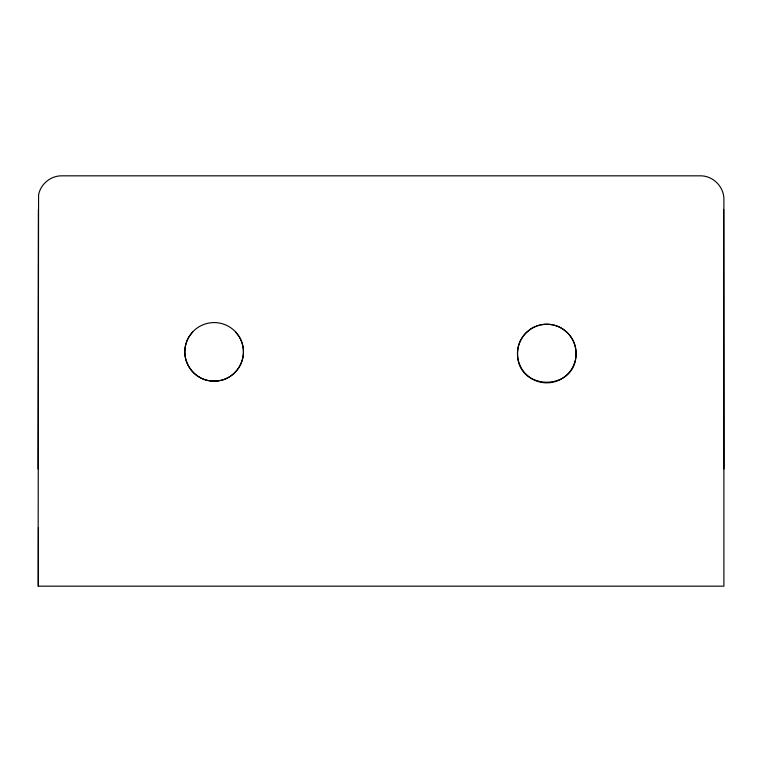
<?xml version="1.0" encoding="UTF-8"?>
<svg xmlns="http://www.w3.org/2000/svg" width="762" height="762" viewBox="0 0 762 762"><rect width="100%" height="100%" fill="white"/><g stroke="black" fill="none" stroke-linecap="round" stroke-linejoin="round"><path stroke-width="1.14" d="M38.1 468.935L38.386 209.502M192.719 331.87L189.147 336.566A29.366 29.299 -2.8 0 0 184.852 353.32C185.471 366.379 195.539 378.304 208.493 380.581M219.761 380.581C232.705 378.304 242.783 366.379 243.402 353.32A29.366 29.299 2.3 0 0 239.106 336.566L235.534 331.87M218.799 380.829L209.455 380.829M723.614 209.502L723.9 468.935M38.443 527.552L38.443 586.168M535.476 326.517A29.242 29.185 -0.1 0 0 530.4 329.251L525.98 332.908A29.556 29.499 -2.2 0 0 518.065 347.691C510.654 393.706 582.911 393.706 575.501 347.691A29.556 29.499 1.6 0 0 567.585 332.908L563.166 329.251A29.242 29.185 -0.1 0 0 553.679 325.069M536.553 326.088A29.242 29.185 -0.1 0 1 539.887 325.069M541.01 324.822A29.242 29.185 -0.1 0 1 552.555 324.822M38.576 194.843L38.1 586.168L723.9 586.168L723.9 199.425C724.071 186.852 713.051 175.679 700.449 175.832L61.551 175.832C50.625 175.793 40.567 184.099 38.576 194.843M199.473 377.276A29.308 29.308 0 0 0 243.44 351.892A29.308 29.308 0 0 0 199.473 326.507A29.308 29.308 0 0 0 199.473 377.276M532.133 378.933A29.308 29.308 0 0 0 576.091 353.558A29.308 29.308 0 0 0 532.133 328.174A29.308 29.308 0 0 0 532.133 378.933"/></g></svg>
